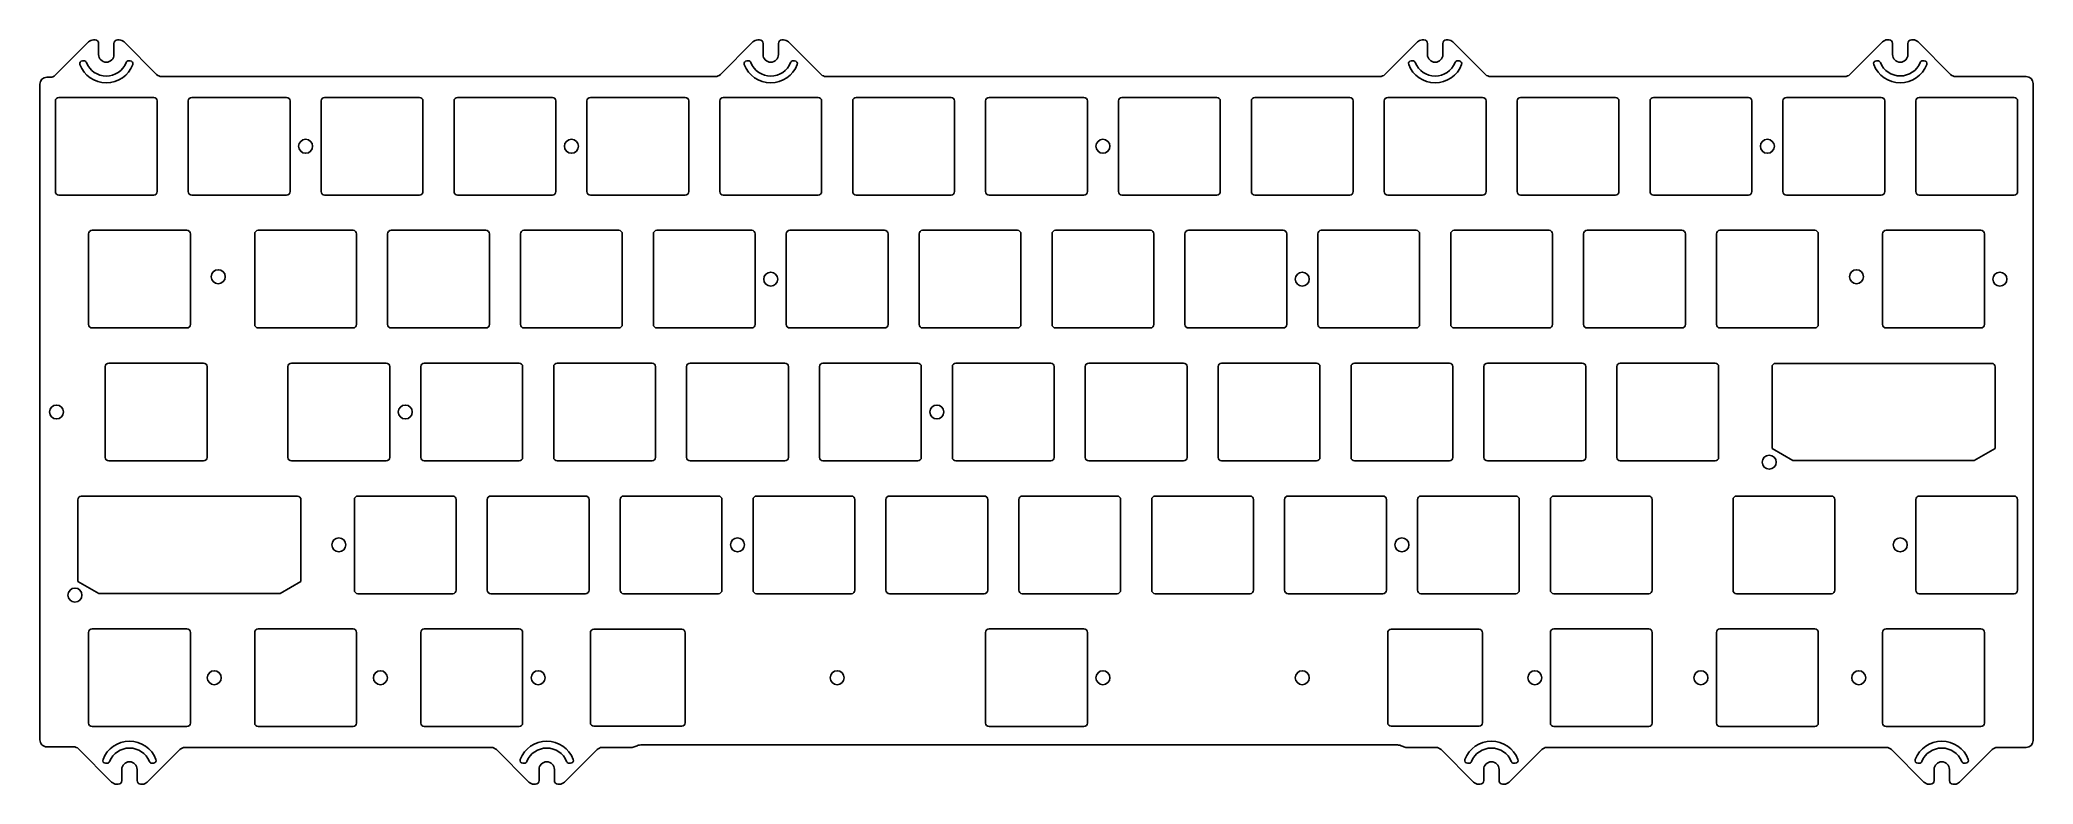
# Model space of a CAD drawing. Extents: x 5 to 291, y -155 to -49.
import ezdxf

# ---------------------------------------------------------------- set-up
doc = ezdxf.new("R2010")
doc.units = 0
doc.layers.add('BLACK', color=7, linetype='CONTINUOUS')

msp = doc.modelspace()

# ---------------------------------------------------------------- linework, layer by layer
at = {"layer": 'BLACK', "linetype": 'Continuous'}
for p, q in [((11.970331, -48.942895), (7.206119, -53.707107)), ((12.677438, -48.650002), (12.925, -48.650002)), ((13.425, -50.75), (13.425, -49.150002)), ((15.625, -49.150002), (15.625, -50.75)), ((16.125, -48.650002), (16.372561, -48.650002)), ((21.74388, -53.607107), (17.079668, -48.942895)), ((107.220331, -48.942868), (102.556092, -53.607107)), ((107.927438, -48.649975), (108.175, -48.649975)), ((108.675, -50.749974), (108.675, -49.149975)), ((110.875, -49.149975), (110.875, -50.749974)), ((111.375, -48.649975), (111.622561, -48.649975)), ((116.993907, -53.607107), (112.329668, -48.942868)), ((202.470331, -48.942868), (197.806092, -53.607107)), ((203.177438, -48.649975), (203.425, -48.649975)), ((203.925, -50.749974), (203.925, -49.149975)), ((206.125, -49.149975), (206.125, -50.749974)), ((206.625, -48.649975), (206.872561, -48.649975)), ((212.243907, -53.607107), (207.579668, -48.942868)), ((269.145331, -48.93541), (264.473635, -53.607107)), ((269.852438, -48.642517), (270.1, -48.642517)), ((270.6, -50.742516), (270.6, -49.142517)), ((272.8, -49.142517), (272.8, -50.742516)), ((273.3, -48.642517), (273.547561, -48.642517)), ((278.926365, -53.607107), (274.254668, -48.93541)), ((6.499012, -54), (6, -54)), ((11.103698, -51.650002), (11.302327, -51.650002)), ((17.747673, -51.650002), (17.946301, -51.650002)), ((101.848986, -53.9), (22.450987, -53.9)), ((106.353698, -51.649975), (106.552327, -51.649975)), ((112.997673, -51.649975), (113.196301, -51.649975)), ((197.098986, -53.9), (117.701014, -53.9)), ((201.603698, -51.649975), (201.802327, -51.649975)), ((208.247673, -51.649975), (208.446301, -51.649975)), ((263.766528, -53.9), (212.951014, -53.9)), ((268.278698, -51.642517), (268.477327, -51.642517)), ((274.922673, -51.642517), (275.121301, -51.642517)), ((289.75, -53.9), (279.633472, -53.9)), ((5, -55), (5, -149.007437)), ((21.324953, -56.900003), (7.724954, -56.900003)), ((40.374953, -56.900003), (26.774953, -56.900003)), ((59.424953, -56.900003), (45.824953, -56.900003)), ((78.474953, -56.900003), (64.874953, -56.900003)), ((97.524953, -56.900003), (83.924953, -56.900003)), ((116.574953, -56.900003), (102.974953, -56.900003)), ((135.624953, -56.900003), (122.024953, -56.900003)), ((154.674953, -56.900003), (141.074953, -56.900003)), ((173.724953, -56.900003), (160.124953, -56.900003)), ((192.774953, -56.900003), (179.174953, -56.900003)), ((211.824953, -56.900003), (198.224953, -56.900003)), ((230.874953, -56.900003), (217.274953, -56.900003)), ((249.924953, -56.900003), (236.324953, -56.900003)), ((268.974953, -56.900003), (255.374953, -56.900003)), ((288.024953, -56.900003), (274.424953, -56.900003)), ((290.75, -149.107437), (290.75, -54.9)), ((7.224953, -57.400004), (7.224953, -70.400002)), ((21.824953, -70.400003), (21.824953, -57.400003)), ((26.274953, -57.400003), (26.274953, -70.400003)), ((40.874953, -70.400003), (40.874953, -57.400003)), ((45.324953, -57.400003), (45.324953, -70.400003)), ((59.924953, -70.400003), (59.924953, -57.400003)), ((64.374953, -57.400003), (64.374953, -70.400003)), ((78.974953, -70.400003), (78.974953, -57.400003)), ((83.424953, -57.400003), (83.424953, -70.400003)), ((98.024953, -70.400003), (98.024953, -57.400003)), ((102.474953, -57.400003), (102.474953, -70.400003)), ((117.074953, -70.400003), (117.074953, -57.400003)), ((121.524953, -57.400003), (121.524953, -70.400003)), ((136.124953, -70.400003), (136.124953, -57.400003)), ((140.574953, -57.400003), (140.574953, -70.400003)), ((155.174953, -70.400003), (155.174953, -57.400003)), ((159.624953, -57.400003), (159.624953, -70.400003)), ((174.224953, -70.400003), (174.224953, -57.400003)), ((178.674953, -57.400003), (178.674953, -70.400003)), ((193.274953, -70.400003), (193.274953, -57.400003)), ((197.724953, -57.400003), (197.724953, -70.400003)), ((212.324953, -70.400003), (212.324953, -57.400003)), ((216.774953, -57.400003), (216.774953, -70.400003)), ((231.374953, -70.400003), (231.374953, -57.400003)), ((235.824953, -57.400003), (235.824953, -70.400003)), ((250.424953, -70.400003), (250.424953, -57.400003)), ((254.874953, -57.400003), (254.874953, -70.400003)), ((269.474953, -70.400003), (269.474953, -57.400003)), ((273.924953, -57.400003), (273.924953, -70.400003)), ((288.524953, -70.400003), (288.524953, -57.400003)), ((7.724954, -70.900003), (21.324953, -70.900003)), ((26.774953, -70.900003), (40.374953, -70.900003)), ((45.824953, -70.900003), (59.424953, -70.900003)), ((64.874953, -70.900003), (78.474953, -70.900003)), ((83.924953, -70.900003), (97.524953, -70.900003)), ((102.974953, -70.900003), (116.574953, -70.900003)), ((122.024953, -70.900003), (135.624953, -70.900003)), ((141.074953, -70.900003), (154.674953, -70.900003)), ((160.124953, -70.900003), (173.724953, -70.900003)), ((179.174953, -70.900003), (192.774953, -70.900003)), ((198.224953, -70.900003), (211.824953, -70.900003)), ((217.274953, -70.900003), (230.874953, -70.900003)), ((236.324953, -70.900003), (249.924953, -70.900003)), ((255.374953, -70.900003), (268.974953, -70.900003)), ((274.424953, -70.900003), (288.024953, -70.900003)), ((11.987453, -76.450004), (11.987453, -89.450002)), ((26.087453, -75.950003), (12.487454, -75.950003)), ((26.587453, -89.450003), (26.587453, -76.450003)), ((26.587453, -89.450003), (26.587453, -76.450003)), ((35.799953, -76.450003), (35.799953, -89.450003)), ((49.899953, -75.950003), (36.299953, -75.950003)), ((50.399953, -89.450003), (50.399953, -76.450003)), ((54.849953, -76.450003), (54.849953, -89.450003)), ((68.949953, -75.950003), (55.349953, -75.950003)), ((69.449953, -89.450003), (69.449953, -76.450003)), ((73.899953, -76.450003), (73.899953, -89.450003)), ((87.999953, -75.950003), (74.399953, -75.950003)), ((88.499953, -89.450003), (88.499953, -76.450003)), ((92.949953, -76.450003), (92.949953, -89.450003)), ((107.049953, -75.950003), (93.449953, -75.950003)), ((107.549953, -89.450003), (107.549953, -76.450003)), ((111.999953, -76.450003), (111.999953, -89.450003)), ((126.099953, -75.950003), (112.499953, -75.950003)), ((126.599953, -89.450003), (126.599953, -76.450003)), ((131.049953, -76.450003), (131.049953, -89.450003)), ((145.149953, -75.950003), (131.549953, -75.950003)), ((145.649953, -89.450003), (145.649953, -76.450003)), ((150.099953, -76.450003), (150.099953, -89.450003)), ((164.199953, -75.950003), (150.599953, -75.950003)), ((164.699953, -89.450003), (164.699953, -76.450003)), ((169.149953, -76.450003), (169.149953, -89.450003)), ((183.249953, -75.950003), (169.649953, -75.950003)), ((183.749953, -89.450003), (183.749953, -76.450003)), ((188.199953, -76.450003), (188.199953, -89.450003)), ((202.299953, -75.950003), (188.699953, -75.950003)), ((202.799953, -89.450003), (202.799953, -76.450003)), ((207.249953, -76.450003), (207.249953, -89.450003)), ((221.349953, -75.950003), (207.749953, -75.950003)), ((221.849953, -89.450003), (221.849953, -76.450003)), ((226.299953, -76.450003), (226.299953, -89.450003)), ((240.399953, -75.950003), (226.799953, -75.950003)), ((240.899953, -89.450003), (240.899953, -76.450003)), ((245.349953, -76.450003), (245.349953, -89.450003)), ((259.449953, -75.950003), (245.849953, -75.950003)), ((259.949953, -89.450003), (259.949953, -76.450003)), ((269.162453, -76.450003), (269.162453, -89.450003)), ((283.262453, -75.950003), (269.662453, -75.950003)), ((283.762453, -89.450003), (283.762453, -76.450003)), ((12.487454, -89.950003), (26.087453, -89.950003)), ((36.299953, -89.950003), (49.899953, -89.950003)), ((55.349953, -89.950003), (68.949953, -89.950003)), ((74.399953, -89.950003), (87.999953, -89.950003)), ((93.449953, -89.950003), (107.049953, -89.950003)), ((112.499953, -89.950003), (126.099953, -89.950003)), ((131.549953, -89.950003), (145.149953, -89.950003)), ((150.599953, -89.950003), (164.199953, -89.950003)), ((169.649953, -89.950003), (183.249953, -89.950003)), ((188.699953, -89.950003), (202.299953, -89.950003)), ((207.749953, -89.950003), (221.349953, -89.950003)), ((226.799953, -89.950003), (240.399953, -89.950003)), ((245.849953, -89.950003), (259.449953, -89.950003)), ((269.662453, -89.950003), (283.262453, -89.950003)), ((14.368703, -95.500003), (14.368703, -108.500003)), ((28.468703, -95.000003), (14.868704, -95.000003)), ((28.968703, -108.500003), (28.968703, -95.500003)), ((40.562453, -95.500003), (40.562453, -108.500003)), ((54.662453, -95.000003), (41.062453, -95.000003)), ((55.162453, -108.500003), (55.162453, -95.500003)), ((59.612453, -95.500003), (59.612453, -108.500003)), ((73.712453, -95.000003), (60.112453, -95.000003)), ((74.212453, -108.500003), (74.212453, -95.500003)), ((78.662453, -95.500003), (78.662453, -108.500003)), ((92.762453, -95.000003), (79.162453, -95.000003)), ((93.262453, -108.500003), (93.262453, -95.500003)), ((97.712453, -95.500003), (97.712453, -108.500003)), ((111.812453, -95.000003), (98.212453, -95.000003)), ((112.312453, -108.500003), (112.312453, -95.500003)), ((116.762453, -95.500003), (116.762453, -108.500003)), ((130.862453, -95.000003), (117.262453, -95.000003)), ((131.362453, -108.500003), (131.362453, -95.500003)), ((135.812453, -95.500003), (135.812453, -108.500003)), ((149.912453, -95.000003), (136.312453, -95.000003)), ((150.412453, -108.500003), (150.412453, -95.500003)), ((154.862453, -95.500003), (154.862453, -108.500003)), ((168.962453, -95.000003), (155.362453, -95.000003)), ((169.462453, -108.500003), (169.462453, -95.500003)), ((173.912453, -95.500003), (173.912453, -108.500003)), ((188.012453, -95.000003), (174.412453, -95.000003)), ((188.512453, -108.500003), (188.512453, -95.500003)), ((192.962453, -95.500003), (192.962453, -108.500003)), ((207.062453, -95.000003), (193.462453, -95.000003)), ((207.562453, -108.500003), (207.562453, -95.500003)), ((212.012453, -95.500003), (212.012453, -108.500003)), ((226.112453, -95.000003), (212.512453, -95.000003)), ((226.612453, -108.500003), (226.612453, -95.500003)), ((231.062453, -95.500003), (231.062453, -108.500003)), ((245.162453, -95.000003), (231.562453, -95.000003)), ((245.662453, -108.500003), (245.662453, -95.500003)), ((253.318703, -95.525003), (253.318703, -107.243003)), ((284.818703, -95.025003), (253.818703, -95.025003)), ((285.318703, -107.243003), (285.318703, -95.525003)), ((253.318703, -107.243003), (256.318703, -108.975003)), ((282.318703, -108.975003), (285.318703, -107.243003)), ((14.868704, -109.000003), (28.468703, -109.000003)), ((41.062453, -109.000003), (54.662453, -109.000003)), ((60.112453, -109.000003), (73.712453, -109.000003)), ((79.162453, -109.000003), (92.762453, -109.000003)), ((98.212453, -109.000003), (111.812453, -109.000003)), ((117.262453, -109.000003), (130.862453, -109.000003)), ((136.312453, -109.000003), (149.912453, -109.000003)), ((155.362453, -109.000003), (168.962453, -109.000003)), ((174.412453, -109.000003), (188.012453, -109.000003)), ((193.462453, -109.000003), (207.062453, -109.000003)), ((212.512453, -109.000003), (226.112453, -109.000003)), ((231.562453, -109.000003), (245.162453, -109.000003)), ((256.318703, -108.975003), (282.318703, -108.975003)), ((41.931203, -114.075003), (10.931203, -114.075003)), ((64.187453, -114.050003), (50.587453, -114.050003)), ((83.237453, -114.050003), (69.637453, -114.050003)), ((102.287453, -114.050003), (88.687453, -114.050003)), ((121.337453, -114.050003), (107.737453, -114.050003)), ((140.387453, -114.050003), (126.787453, -114.050003)), ((159.437453, -114.050003), (145.837453, -114.050003)), ((178.487453, -114.050003), (164.887453, -114.050003)), ((197.537453, -114.050003), (183.937453, -114.050003)), ((216.587453, -114.050003), (202.987453, -114.050003)), ((235.637453, -114.050003), (222.037453, -114.050003)), ((261.831115, -114.052054), (248.231203, -114.052054)), ((288.022415, -114.052006), (274.422415, -114.052006)), ((10.431203, -114.575003), (10.431203, -126.293003)), ((42.431203, -126.293003), (42.431203, -114.575003)), ((50.087453, -114.550003), (50.087453, -127.550003)), ((64.687453, -127.550003), (64.687453, -114.550003)), ((69.137453, -114.550003), (69.137453, -127.550003)), ((83.737453, -127.550003), (83.737453, -114.550003)), ((88.187453, -114.550003), (88.187453, -127.550003)), ((102.787453, -127.550003), (102.787453, -114.550003)), ((107.237453, -114.550003), (107.237453, -127.550003)), ((121.837453, -127.550003), (121.837453, -114.550003)), ((126.287453, -114.550003), (126.287453, -127.550003)), ((140.887453, -127.550003), (140.887453, -114.550003)), ((145.337453, -114.550003), (145.337453, -127.550003)), ((159.937453, -127.550003), (159.937453, -114.550003)), ((164.387453, -114.550003), (164.387453, -127.550003)), ((178.987453, -127.550003), (178.987453, -114.550003)), ((183.437453, -114.550003), (183.437453, -127.550003)), ((198.037453, -127.550003), (198.037453, -114.550003)), ((202.487453, -114.550003), (202.487453, -127.550003)), ((217.087453, -127.550003), (217.087453, -114.550003)), ((221.537453, -114.550003), (221.537453, -127.550003)), ((236.137453, -127.550003), (236.137453, -114.550003)), ((247.731203, -114.552006), (247.731203, -127.552054)), ((262.331203, -127.551906), (262.331203, -114.544044)), ((273.922415, -114.552006), (273.922415, -127.552006)), ((288.522415, -127.552006), (288.522415, -114.552006)), ((10.431203, -126.293003), (13.431203, -128.025003)), ((13.431203, -128.025003), (39.431203, -128.025003)), ((39.431203, -128.025003), (42.431203, -126.293003)), ((50.587453, -128.050003), (64.187453, -128.050003)), ((69.637453, -128.050003), (83.237453, -128.050003)), ((88.687453, -128.050003), (102.287453, -128.050003)), ((107.737453, -128.050003), (121.337453, -128.050003)), ((126.787453, -128.050003), (140.387453, -128.050003)), ((145.837453, -128.050003), (159.437453, -128.050003)), ((164.887453, -128.050003), (178.487453, -128.050003)), ((183.937453, -128.050003), (197.537453, -128.050003)), ((202.987453, -128.050003), (216.587453, -128.050003)), ((222.037453, -128.050003), (235.637453, -128.050003)), ((248.231215, -128.052054), (261.83736, -128.052054)), ((274.422415, -128.052006), (288.022415, -128.052006)), ((11.987453, -133.600004), (11.987453, -146.600002)), ((26.087453, -133.100003), (12.487454, -133.100003)), ((26.587453, -146.600003), (26.587453, -133.600003)), ((35.799953, -133.600003), (35.799953, -146.600003)), ((49.899953, -133.100003), (36.299953, -133.100003)), ((50.399953, -146.600003), (50.399953, -133.600003)), ((59.612453, -133.600003), (59.612453, -146.600003)), ((73.712453, -133.100003), (60.112453, -133.100003)), ((74.212453, -146.600003), (74.212453, -133.600003)), ((83.918353, -133.650003), (83.918353, -146.550003)), ((97.018353, -133.150003), (84.418353, -133.150003)), ((97.518353, -146.550003), (97.518353, -133.650003)), ((140.574953, -133.600003), (140.574953, -146.600003)), ((154.674953, -133.100003), (141.074953, -133.100003)), ((155.174953, -146.600003), (155.174953, -133.600003)), ((198.224953, -146.550003), (198.224953, -133.650003)), ((198.724953, -133.150003), (211.324953, -133.150003)), ((211.824953, -133.650003), (211.824953, -146.550003)), ((221.537453, -133.600003), (221.537453, -146.600003)), ((235.637453, -133.100003), (222.037453, -133.100003)), ((236.137453, -146.600003), (236.137453, -133.600003)), ((245.349953, -133.600003), (245.349953, -146.600003)), ((259.449953, -133.100003), (245.849953, -133.100003)), ((259.949953, -146.600003), (259.949953, -133.600003)), ((269.162453, -133.600003), (269.162453, -146.600003)), ((283.262453, -133.100003), (269.662453, -133.100003)), ((283.762453, -146.600003), (283.762453, -133.600003)), ((12.487454, -147.100003), (26.087453, -147.100003)), ((36.299953, -147.100003), (49.899953, -147.100003)), ((60.112453, -147.100003), (73.712453, -147.100003)), ((84.418353, -147.050003), (97.018353, -147.050003)), ((141.074953, -147.100003), (154.674953, -147.100003)), ((211.324953, -147.050003), (198.724953, -147.050003)), ((222.037453, -147.100003), (235.637453, -147.100003)), ((245.849953, -147.100003), (259.449953, -147.100003)), ((269.662453, -147.100003), (283.262453, -147.100003)), ((6, -150.007437), (9.820887, -150.007437)), ((10.527994, -150.30033), (15.292206, -155.064542)), ((20.401543, -155.064542), (25.065755, -150.40033)), ((25.772862, -150.107437), (69.736464, -150.107437)), ((70.443571, -150.40033), (75.107831, -155.064591)), ((80.217168, -155.064591), (84.881428, -150.40033)), ((85.588535, -150.107437), (89.911702, -150.107437)), ((90.616336, -149.843199), (89.911702, -150.107437)), ((199.431417, -149.715858), (91.318583, -149.715858)), ((200.838297, -150.107437), (200.133663, -149.843199)), ((200.838297, -150.107437), (205.161464, -150.107437)), ((205.868571, -150.40033), (210.532831, -155.064591)), ((215.642168, -155.064591), (220.306428, -150.40033)), ((221.013535, -150.107437), (269.727089, -150.107437)), ((270.434196, -150.40033), (275.098456, -155.064591)), ((280.207793, -155.064591), (284.872053, -150.40033)), ((285.57916, -150.107437), (289.75, -150.107437)), ((14.624202, -152.357436), (14.425573, -152.357436)), ((16.746875, -154.857436), (16.746875, -153.257437)), ((18.946875, -153.257437), (18.946875, -154.857436)), ((21.268176, -152.357436), (21.069548, -152.357436)), ((74.439827, -152.357484), (74.241198, -152.357484)), ((76.5625, -154.857484), (76.5625, -153.257485)), ((78.7625, -153.257485), (78.7625, -154.857484)), ((81.083801, -152.357484), (80.885173, -152.357484)), ((209.864827, -152.357484), (209.666198, -152.357484)), ((211.9875, -154.857484), (211.9875, -153.257485)), ((214.1875, -153.257485), (214.1875, -154.857484)), ((216.508801, -152.357484), (216.310173, -152.357484)), ((274.430452, -152.357484), (274.231823, -152.357484)), ((276.553125, -154.857484), (276.553125, -153.257485)), ((278.753125, -153.257485), (278.753125, -154.857484)), ((281.074426, -152.357484), (280.875798, -152.357484)), ((16.246875, -155.357436), (15.999313, -155.357436)), ((19.694436, -155.357436), (19.446875, -155.357436)), ((76.0625, -155.357484), (75.814938, -155.357484)), ((79.510061, -155.357484), (79.2625, -155.357484)), ((211.4875, -155.357484), (211.239938, -155.357484)), ((214.935061, -155.357484), (214.6875, -155.357484)), ((276.053125, -155.357484), (275.805563, -155.357484)), ((279.500686, -155.357484), (279.253125, -155.357484))]:
    msp.add_line(p, q, dxfattribs=at)
at = {"layer": 'BLACK'}
for centre in [(43.099953, -63.900003), (81.199953, -63.900003), (157.399953, -63.900003), (252.649953, -63.900003), (30.573703, -82.600003), (109.774953, -82.950003), (185.974953, -82.950003), (265.426153, -82.600003), (285.987453, -82.950003), (7.381203, -102.000003), (57.387453, -102.000003), (133.587453, -102.000003), (252.918703, -109.200003), (47.862453, -121.050003), (105.012453, -121.050003), (200.262453, -121.050003), (271.699953, -121.050003), (10.031203, -128.250003), (30.003078, -140.100003), (53.815578, -140.100003), (76.437453, -140.100003), (119.299953, -140.100003), (157.399953, -140.100003), (185.974953, -140.100003), (219.312453, -140.100003), (243.124953, -140.100003), (265.746828, -140.100003)]:
    msp.add_circle(centre, 1, dxfattribs=at)
for centre, radius, start, end in [((12.6774, -49.65), 0.999972, 89.99782276, 134.99854145), ((12.9249, -49.1501), 0.500098, 0.01122773, 89.98854309), ((14.525, -50.75), 1.1, 180, 0), ((16.125, -49.15), 0.5, 90, 180.00022918), ((16.3725, -49.65), 0.999998, 44.99744771, 89.99650495), ((107.9274, -49.65), 0.999991, 89.99782281, 134.99744758), ((108.1749, -49.15), 0.500025, 0.00286422, 89.98854142), ((109.775, -50.749974), 1.1, 180, 0), ((111.3751, -49.1501), 0.5001, 90.01145629, 179.98567892), ((111.6226, -49.65), 1.000025, 45.00259294, 90.00223448), ((203.1774, -49.65), 0.999991, 89.99782281, 134.99744758), ((203.4249, -49.15), 0.500025, 0.00286422, 89.98854142), ((205.025, -50.749974), 1.1, 180, 0), ((206.6251, -49.1501), 0.5001, 90.01145629, 179.98567892), ((206.8726, -49.65), 1.000025, 45.00259294, 90.00223448), ((269.8524, -49.6424), 0.999891, 89.99782251, 135.00320097), ((270.0999, -49.1426), 0.500083, 0.0095092, 89.98854275), ((271.7, -50.742516), 1.1, 180, 0), ((273.3, -49.1425), 0.5, 90, 180.00194806), ((273.5475, -49.6426), 1.000083, 45.00089122, 89.99650525), ((6.00004, -55.00004), 1.00004, 90.00229174, 179.99770826), ((6.49895, -52.99985), 1.00015, 270.00355181, 314.99643528), ((11.1037, -52.05), 0.400003, 90.00028648, 200.80555648), ((14.525, -50.749998), 4.059961, 200.80545571, 339.19453927), ((11.3024, -52.0499), 0.399898, 21.95920949, 90.01045915), ((14.525, -50.75), 3.075, 201.96876739, 338.03123261), ((17.7477, -52.05), 0.400024, 90.00386748, 158.03286264), ((17.9462, -52.0501), 0.400098, 339.21286762, 89.98553636), ((22.4509, -52.9001), 0.9999, 224.99947325, 270.00498523), ((101.849, -52.9001), 0.999919, 269.99919778, 315.00344399), ((106.3538, -52.05), 0.400087, 90.01460951, 200.79685526), ((109.775, -50.749974), 4.05996, 200.80541614, 339.19457885), ((106.5524, -52.0499), 0.399925, 21.96266435, 90.01045844), ((109.775, -50.749974), 3.075, 201.96876739, 338.03123261), ((112.9977, -52.0501), 0.400071, 90.00386626, 158.01612778), ((113.1962, -52.05), 0.400025, 339.20309389, 89.98553372), ((117.7011, -52.8998), 1.0002, 225.00461769, 269.99507355), ((197.099, -52.9001), 0.999919, 269.99919778, 315.00344399), ((201.6038, -52.05), 0.400087, 90.01460951, 200.79685526), ((205.025, -50.749974), 4.05996, 200.80541614, 339.19457885), ((201.8024, -52.0499), 0.399925, 21.96266435, 90.01045844), ((205.025, -50.749974), 3.075, 201.96876739, 338.03123261), ((208.2477, -52.0501), 0.400071, 90.00386626, 158.01612778), ((208.4462, -52.05), 0.400025, 339.20309389, 89.98553372), ((212.9511, -52.8998), 1.0002, 225.00461769, 269.99507355), ((263.7665, -52.8999), 1.000091, 270.00160412, 314.99708324), ((268.2787, -52.0425), 0.400008, 90.00028649, 200.80756493), ((271.7, -50.742516), 4.05996, 200.80541614, 339.19457885), ((268.4774, -52.0425), 0.399983, 21.97037075, 90.01045692), ((271.7, -50.742516), 3.075, 201.96876739, 338.03123261), ((274.9227, -52.0425), 0.400018, 90.00386763, 158.03498798), ((275.1212, -52.0426), 0.400083, 339.21085921, 89.98553582), ((279.6334, -52.9001), 0.9999, 224.99886546, 270.00412571), ((289.7499, -54.9001), 1.0001, 0.00572901, 89.99427099), ((7.725, -57.4), 0.500047, 90.00527124, 180.00045832), ((21.325, -57.4), 0.499997, 359.99965619, 90.00538584), ((26.775, -57.4), 0.500047, 90.00538584, 180.00034374), ((40.375, -57.4), 0.499997, 359.99965619, 90.00538584), ((45.825, -57.4), 0.500047, 90.00538584, 180.00034374), ((59.425, -57.4), 0.499997, 359.99965619, 90.00538584), ((64.875, -57.4), 0.500047, 90.00538584, 180.00034374), ((78.475, -57.4), 0.499997, 359.99965619, 90.00538584), ((83.925, -57.4), 0.500047, 90.00538584, 180.00034374), ((97.525, -57.4), 0.499997, 359.99965619, 90.00538584), ((102.975, -57.4), 0.500047, 90.00538584, 180.00034374), ((116.575, -57.4), 0.499997, 359.99965619, 90.00538584), ((122.025, -57.4), 0.500047, 90.00538584, 180.00034374), ((135.625, -57.4), 0.499997, 359.99965619, 90.00538584), ((141.075, -57.4), 0.500047, 90.00538584, 180.00034374), ((154.675, -57.4), 0.499997, 359.99965619, 90.00538584), ((160.125, -57.4), 0.500047, 90.00538584, 180.00034374), ((173.725, -57.4), 0.499997, 359.99965619, 90.00538584), ((179.175, -57.4), 0.500047, 90.00538584, 180.00034374), ((192.775, -57.4), 0.499997, 359.99965619, 90.00538584), ((198.225, -57.4), 0.500047, 90.00538584, 180.00034374), ((211.825, -57.4), 0.499997, 359.99965619, 90.00538584), ((217.275, -57.4), 0.500047, 90.00538584, 180.00034374), ((230.875, -57.4), 0.499997, 359.99965619, 90.00538584), ((236.325, -57.4), 0.500047, 90.00538584, 180.00034374), ((249.925, -57.4), 0.499997, 359.99965619, 90.00538584), ((255.375, -57.4), 0.500047, 90.00538584, 180.00034374), ((268.975, -57.4), 0.499997, 359.99965619, 90.00538584), ((274.425, -57.4), 0.500047, 90.00538584, 180.00034374), ((288.025, -57.4), 0.499997, 359.99965619, 90.00538584), ((7.725, -70.4), 0.500003, 180.00022916, 269.99472882), ((21.325, -70.4), 0.499953, 269.99461423, 359.99965619), ((26.775, -70.4), 0.500003, 180.00034374, 269.99461423), ((40.375, -70.4), 0.499953, 269.99461423, 359.99965619), ((45.825, -70.4), 0.500003, 180.00034374, 269.99461423), ((59.425, -70.4), 0.499953, 269.99461423, 359.99965619), ((64.875, -70.4), 0.500003, 180.00034374, 269.99461423), ((78.475, -70.4), 0.499953, 269.99461423, 359.99965619), ((83.925, -70.4), 0.500003, 180.00034374, 269.99461423), ((97.525, -70.4), 0.499953, 269.99461423, 359.99965619), ((102.975, -70.4), 0.500003, 180.00034374, 269.99461423), ((116.575, -70.4), 0.499953, 269.99461423, 359.99965619), ((122.025, -70.4), 0.500003, 180.00034374, 269.99461423), ((135.625, -70.4), 0.499953, 269.99461423, 359.99965619), ((141.075, -70.4), 0.500003, 180.00034374, 269.99461423), ((154.675, -70.4), 0.499953, 269.99461423, 359.99965619), ((160.125, -70.4), 0.500003, 180.00034374, 269.99461423), ((173.725, -70.4), 0.499953, 269.99461423, 359.99965619), ((179.175, -70.4), 0.500003, 180.00034374, 269.99461423), ((192.775, -70.4), 0.499953, 269.99461423, 359.99965619), ((198.225, -70.4), 0.500003, 180.00034374, 269.99461423), ((211.825, -70.4), 0.499953, 269.99461423, 359.99965619), ((217.275, -70.4), 0.500003, 180.00034374, 269.99461423), ((230.875, -70.4), 0.499953, 269.99461423, 359.99965619), ((236.325, -70.4), 0.500003, 180.00034374, 269.99461423), ((249.925, -70.4), 0.499953, 269.99461423, 359.99965619), ((255.375, -70.4), 0.500003, 180.00034374, 269.99461423), ((268.975, -70.4), 0.499953, 269.99461423, 359.99965619), ((274.425, -70.4), 0.500003, 180.00034374, 269.99461423), ((288.025, -70.4), 0.499953, 269.99461423, 359.99965619), ((12.4875, -76.45), 0.500047, 90.00527124, 180.00045832), ((26.0875, -76.45), 0.499997, 359.99965619, 90.00538584), ((36.3, -76.45), 0.500047, 90.00538584, 180.00034374), ((49.9, -76.45), 0.499997, 359.99965619, 90.00538584), ((55.35, -76.45), 0.500047, 90.00538584, 180.00034374), ((68.95, -76.45), 0.499997, 359.99965619, 90.00538584), ((74.4, -76.45), 0.500047, 90.00538584, 180.00034374), ((88, -76.45), 0.499997, 359.99965619, 90.00538584), ((93.45, -76.45), 0.500047, 90.00538584, 180.00034374), ((107.05, -76.45), 0.499997, 359.99965619, 90.00538584), ((112.5, -76.45), 0.500047, 90.00538584, 180.00034374), ((126.1, -76.45), 0.499997, 359.99965619, 90.00538584), ((131.55, -76.45), 0.500047, 90.00538584, 180.00034374), ((145.15, -76.45), 0.499997, 359.99965619, 90.00538584), ((150.6, -76.45), 0.500047, 90.00538584, 180.00034374), ((164.2, -76.45), 0.499997, 359.99965619, 90.00538584), ((169.65, -76.45), 0.500047, 90.00538584, 180.00034374), ((183.25, -76.45), 0.499997, 359.99965619, 90.00538584), ((188.7, -76.45), 0.500047, 90.00538584, 180.00034374), ((202.3, -76.45), 0.499997, 359.99965619, 90.00538584), ((207.75, -76.45), 0.500047, 90.00538584, 180.00034374), ((221.35, -76.45), 0.499997, 359.99965619, 90.00538584), ((226.8, -76.45), 0.500047, 90.00538584, 180.00034374), ((240.4, -76.45), 0.499997, 359.99965619, 90.00538584), ((245.85, -76.45), 0.500047, 90.00538584, 180.00034374), ((259.45, -76.45), 0.499997, 359.99965619, 90.00538584), ((269.6625, -76.45), 0.500047, 90.00538584, 180.00034374), ((283.2625, -76.45), 0.499997, 359.99965619, 90.00538584), ((12.4875, -89.45), 0.500003, 180.00022916, 269.99472882), ((26.0875, -89.45), 0.499953, 269.99461423, 359.99965619), ((36.3, -89.45), 0.500003, 180.00034374, 269.99461423), ((49.9, -89.45), 0.499953, 269.99461423, 359.99965619), ((55.35, -89.45), 0.500003, 180.00034374, 269.99461423), ((68.95, -89.45), 0.499953, 269.99461423, 359.99965619), ((74.4, -89.45), 0.500003, 180.00034374, 269.99461423), ((88, -89.45), 0.499953, 269.99461423, 359.99965619), ((93.45, -89.45), 0.500003, 180.00034374, 269.99461423), ((107.05, -89.45), 0.499953, 269.99461423, 359.99965619), ((112.5, -89.45), 0.500003, 180.00034374, 269.99461423), ((126.1, -89.45), 0.499953, 269.99461423, 359.99965619), ((131.55, -89.45), 0.500003, 180.00034374, 269.99461423), ((145.15, -89.45), 0.499953, 269.99461423, 359.99965619), ((150.6, -89.45), 0.500003, 180.00034374, 269.99461423), ((164.2, -89.45), 0.499953, 269.99461423, 359.99965619), ((169.65, -89.45), 0.500003, 180.00034374, 269.99461423), ((183.25, -89.45), 0.499953, 269.99461423, 359.99965619), ((188.7, -89.45), 0.500003, 180.00034374, 269.99461423), ((202.3, -89.45), 0.499953, 269.99461423, 359.99965619), ((207.75, -89.45), 0.500003, 180.00034374, 269.99461423), ((221.35, -89.45), 0.499953, 269.99461423, 359.99965619), ((226.8, -89.45), 0.500003, 180.00034374, 269.99461423), ((240.4, -89.45), 0.499953, 269.99461423, 359.99965619), ((245.85, -89.45), 0.500003, 180.00034374, 269.99461423), ((259.45, -89.45), 0.499953, 269.99461423, 359.99965619), ((269.6625, -89.45), 0.500003, 180.00034374, 269.99461423), ((283.2625, -89.45), 0.499953, 269.99461423, 359.99965619), ((14.8687, -95.5), 0.499997, 89.99954163, 180.00034378), ((28.4686, -95.5001), 0.500097, 0.01111309, 89.98819936), ((41.0625, -95.5), 0.500047, 90.00538584, 180.00034374), ((54.6625, -95.5), 0.499997, 359.99965619, 90.00538584), ((60.1125, -95.5), 0.500047, 90.00538584, 180.00034374), ((73.7125, -95.5), 0.499997, 359.99965619, 90.00538584), ((79.1625, -95.5), 0.500047, 90.00538584, 180.00034374), ((92.7625, -95.5), 0.499997, 359.99965619, 90.00538584), ((98.2125, -95.5), 0.500047, 90.00538584, 180.00034374), ((111.8125, -95.5), 0.499997, 359.99965619, 90.00538584), ((117.2625, -95.5), 0.500047, 90.00538584, 180.00034374), ((130.8625, -95.5), 0.499997, 359.99965619, 90.00538584), ((136.3125, -95.5), 0.500047, 90.00538584, 180.00034374), ((149.9125, -95.5), 0.499997, 359.99965619, 90.00538584), ((155.3625, -95.5), 0.500047, 90.00538584, 180.00034374), ((168.9625, -95.5), 0.499997, 359.99965619, 90.00538584), ((174.4125, -95.5), 0.500047, 90.00538584, 180.00034374), ((188.0125, -95.5), 0.499997, 359.99965619, 90.00538584), ((193.4625, -95.5), 0.500047, 90.00538584, 180.00034374), ((207.0625, -95.5), 0.499997, 359.99965619, 90.00538584), ((212.5125, -95.5), 0.500047, 90.00538584, 180.00034374), ((226.1125, -95.5), 0.499997, 359.99965619, 90.00538584), ((231.5625, -95.5), 0.500047, 90.00538584, 180.00034374), ((245.1625, -95.5), 0.499997, 359.99965619, 90.00538584), ((253.8187, -95.525), 0.499997, 89.99965622, 180.00034378), ((284.8186, -95.5251), 0.500097, 0.01111309, 89.98819936), ((14.8687, -108.5), 0.500003, 180.00034378, 270.00045836), ((28.4687, -108.5), 0.500003, 270.00034377, 359.99965623), ((41.0625, -108.5), 0.500003, 180.00034374, 269.99461423), ((54.6625, -108.5), 0.499953, 269.99461423, 359.99965619), ((60.1125, -108.5), 0.500003, 180.00034374, 269.99461423), ((73.7125, -108.5), 0.499953, 269.99461423, 359.99965619), ((79.1625, -108.5), 0.500003, 180.00034374, 269.99461423), ((92.7625, -108.5), 0.499953, 269.99461423, 359.99965619), ((98.2125, -108.5), 0.500003, 180.00034374, 269.99461423), ((111.8125, -108.5), 0.499953, 269.99461423, 359.99965619), ((117.2625, -108.5), 0.500003, 180.00034374, 269.99461423), ((130.8625, -108.5), 0.499953, 269.99461423, 359.99965619), ((136.3125, -108.5), 0.500003, 180.00034374, 269.99461423), ((149.9125, -108.5), 0.499953, 269.99461423, 359.99965619), ((155.3625, -108.5), 0.500003, 180.00034374, 269.99461423), ((168.9625, -108.5), 0.499953, 269.99461423, 359.99965619), ((174.4125, -108.5), 0.500003, 180.00034374, 269.99461423), ((188.0125, -108.5), 0.499953, 269.99461423, 359.99965619), ((193.4625, -108.5), 0.500003, 180.00034374, 269.99461423), ((207.0625, -108.5), 0.499953, 269.99461423, 359.99965619), ((212.5125, -108.5), 0.500003, 180.00034374, 269.99461423), ((226.1125, -108.5), 0.499953, 269.99461423, 359.99965619), ((231.5625, -108.5), 0.500003, 180.00034374, 269.99461423), ((245.1625, -108.5), 0.499953, 269.99461423, 359.99965619), ((10.9312, -114.575), 0.499997, 89.99965622, 180.00034378), ((41.9311, -114.5751), 0.500097, 0.01111309, 89.98819936), ((50.5875, -114.55), 0.500047, 90.00538584, 180.00034374), ((64.1875, -114.55), 0.499997, 359.99965619, 90.00538584), ((69.6375, -114.55), 0.500047, 90.00538584, 180.00034374), ((83.2375, -114.55), 0.499997, 359.99965619, 90.00538584), ((88.6875, -114.55), 0.500047, 90.00538584, 180.00034374), ((102.2875, -114.55), 0.499997, 359.99965619, 90.00538584), ((107.7375, -114.55), 0.500047, 90.00538584, 180.00034374), ((121.3375, -114.55), 0.499997, 359.99965619, 90.00538584), ((126.7875, -114.55), 0.500047, 90.00538584, 180.00034374), ((140.3875, -114.55), 0.499997, 359.99965619, 90.00538584), ((145.8375, -114.55), 0.500047, 90.00538584, 180.00034374), ((159.4375, -114.55), 0.499997, 359.99965619, 90.00538584), ((164.8875, -114.55), 0.500047, 90.00538584, 180.00034374), ((178.4875, -114.55), 0.499997, 359.99965619, 90.00538584), ((183.9375, -114.55), 0.500047, 90.00538584, 180.00034374), ((197.5375, -114.55), 0.499997, 359.99965619, 90.00538584), ((202.9875, -114.55), 0.500047, 90.00538584, 180.00034374), ((216.5875, -114.55), 0.499997, 359.99965619, 90.00538584), ((222.0375, -114.55), 0.500047, 90.00538584, 180.00034374), ((235.6375, -114.55), 0.499997, 359.99965619, 90.00538584), ((248.2311, -114.552), 0.499897, 89.98819485, 180.00068769), ((261.8312, -114.5521), 0.500046, 0.92306973, 90.00973939), ((274.4224, -114.552), 0.499985, 89.99828111, 180.00068757), ((288.0225, -114.5519), 0.499894, 359.98785123, 90.00974235), ((50.5875, -127.55), 0.500003, 180.00034374, 269.99461423), ((64.1875, -127.55), 0.499953, 269.99461423, 359.99965619), ((69.6375, -127.55), 0.500003, 180.00034374, 269.99461423), ((83.2375, -127.55), 0.499953, 269.99461423, 359.99965619), ((88.6875, -127.55), 0.500003, 180.00034374, 269.99461423), ((102.2875, -127.55), 0.499953, 269.99461423, 359.99965619), ((107.7375, -127.55), 0.500003, 180.00034374, 269.99461423), ((121.3375, -127.55), 0.499953, 269.99461423, 359.99965619), ((126.7875, -127.55), 0.500003, 180.00034374, 269.99461423), ((140.3875, -127.55), 0.499953, 269.99461423, 359.99965619), ((145.8375, -127.55), 0.500003, 180.00034374, 269.99461423), ((159.4375, -127.55), 0.499953, 269.99461423, 359.99965619), ((164.8875, -127.55), 0.500003, 180.00034374, 269.99461423), ((178.4875, -127.55), 0.499953, 269.99461423, 359.99965619), ((183.9375, -127.55), 0.500003, 180.00034374, 269.99461423), ((197.5375, -127.55), 0.499953, 269.99461423, 359.99965619), ((202.9875, -127.55), 0.500003, 180.00034374, 269.99461423), ((216.5875, -127.55), 0.499953, 269.99461423, 359.99965619), ((222.0375, -127.55), 0.500003, 180.00034374, 269.99461423), ((235.6375, -127.55), 0.499953, 269.99461423, 359.99965619), ((248.2313, -127.552), 0.500054, 180.00618754, 269.99026077), ((261.831, -127.5519), 0.500203, 270.72853865, 359.99931273), ((274.4225, -127.5519), 0.500106, 180.01214464, 269.99026178), ((288.0224, -127.552), 0.500015, 270.00171885, 359.99931247), ((12.48747, -133.60004), 0.500017, 90.0018334, 179.99587484), ((26.0875, -133.6), 0.499997, 359.99965624, 90.00538584), ((36.2999, -133.6), 0.499947, 89.99392638, 180.00034381), ((49.8999, -133.6001), 0.500097, 0.0111128, 89.99392783), ((60.1124, -133.6), 0.499947, 89.99392638, 180.00034381), ((73.7124, -133.6001), 0.500097, 0.0111128, 89.99392783), ((84.4183, -133.65), 0.499947, 89.99392638, 180.00034381), ((97.0183, -133.6501), 0.500097, 0.0111128, 89.99392783), ((141.0749, -133.6), 0.499947, 89.99392638, 180.00034381), ((154.6749, -133.6001), 0.500097, 0.0111128, 89.99392783), ((198.7249, -133.65), 0.499947, 89.99392638, 180.00034381), ((211.3249, -133.6501), 0.500097, 0.0111128, 89.99392783), ((222.0374, -133.6), 0.499947, 89.99392638, 180.00034381), ((235.6374, -133.6001), 0.500097, 0.0111128, 89.99392783), ((245.8499, -133.6), 0.499947, 89.99392638, 180.00034381), ((259.4499, -133.6001), 0.500097, 0.0111128, 89.99392783), ((269.6624, -133.6), 0.499947, 89.99392638, 180.00034381), ((283.2624, -133.6001), 0.500097, 0.0111128, 89.99392783), ((12.4875, -146.6), 0.500003, 180.00022919, 269.99472882), ((26.0874, -146.6), 0.500053, 270.00607309, 359.99965626), ((36.2999, -146.6001), 0.499903, 179.98888204, 270.00607453), ((49.8999, -146.6), 0.500053, 270.00607309, 359.99965626), ((60.1124, -146.6001), 0.499903, 179.98888204, 270.00607453), ((73.7124, -146.6), 0.500053, 270.00607309, 359.99965626), ((84.4183, -146.5501), 0.499903, 179.98888204, 270.00607453), ((97.0183, -146.55), 0.500053, 270.00607309, 359.99965626), ((141.0749, -146.6001), 0.499903, 179.98888204, 270.00607453), ((154.6749, -146.6), 0.500053, 270.00607309, 359.99965626), ((198.7249, -146.5501), 0.499903, 179.98888204, 270.00607453), ((211.3249, -146.55), 0.500053, 270.00607309, 359.99965626), ((222.0374, -146.6001), 0.499903, 179.98888204, 270.00607453), ((235.6374, -146.6), 0.500053, 270.00607309, 359.99965626), ((245.8499, -146.6001), 0.499903, 179.98888204, 270.00607453), ((259.4499, -146.6), 0.500053, 270.00607309, 359.99965626), ((269.6624, -146.6001), 0.499903, 179.98888204, 270.00607453), ((283.2624, -146.6), 0.500053, 270.00607309, 359.99965626), ((5.9999, -149.0075), 0.999937, 179.99639, 270.00572994), ((9.8208, -151.0076), 1.000163, 45.00307854, 89.99501608), ((17.846874, -153.257437), 4.05996, 20.80541614, 159.19457885), ((17.846875, -153.257437), 3.075, 21.96876739, 158.03123261), ((25.7728, -151.1074), 0.99993, 89.99644753, 134.99898707), ((69.7364, -151.1075), 1.000063, 44.99995949, 89.9963333), ((77.662499, -153.257485), 4.05996, 20.80541614, 159.19457885), ((77.6625, -153.257485), 3.075, 21.96876739, 158.03123261), ((85.5885, -151.1073), 0.999879, 89.99799437, 135.00413295), ((91.3187, -151.7163), 2.000456, 90.00335106, 110.5547345), ((199.4315, -151.7154), 1.999542, 69.4416038, 90.00237832), ((205.1614, -151.1075), 1.000063, 44.99995949, 89.9963333), ((213.087499, -153.257485), 4.05996, 20.80541614, 159.19457885), ((213.0875, -153.257485), 3.075, 21.96876739, 158.03123261), ((221.0135, -151.1073), 0.999879, 89.99799437, 135.00413295), ((269.727, -151.1076), 1.000163, 45.00299752, 89.99490151), ((277.653125, -153.257485), 4.05996, 20.80542115, 159.19458386), ((277.653125, -153.257485), 3.075, 21.96876739, 158.03123261), ((285.5791, -151.1074), 0.999932, 89.99656213, 134.99906811), ((289.75, -149.1074), 1, 270, 359.99788006), ((14.4255, -151.9575), 0.399936, 159.18232453, 270.01045815), ((14.6242, -151.9575), 0.399978, 270.00028652, 338.0398924), ((17.846875, -153.257437), 1.1, 0, 180), ((21.0695, -151.9575), 0.399936, 201.96278636, 270.00687659), ((21.2681, -151.9574), 0.400058, 270.01088522, 20.79670462), ((74.2411, -151.9575), 0.399984, 159.18747961, 270.01403803), ((74.4398, -151.9575), 0.400019, 270.00386762, 338.03485514), ((77.6625, -153.257485), 1.1, 0, 180), ((80.8851, -151.9575), 0.399984, 201.97050361, 270.0104569), ((81.0838, -151.9575), 0.400007, 270.00014325, 20.80748191), ((209.6661, -151.9575), 0.399984, 159.18747961, 270.01403803), ((209.8648, -151.9575), 0.400019, 270.00386762, 338.03485514), ((213.0875, -153.257485), 1.1, 0, 180), ((216.3101, -151.9575), 0.399984, 201.97050361, 270.0104569), ((216.5088, -151.9575), 0.400007, 270.00014325, 20.80748191), ((274.2319, -151.9574), 0.400084, 159.20977308, 269.98897288), ((274.4305, -151.9575), 0.399949, 269.99312423, 338.03083631), ((277.653125, -153.257485), 1.1, 0, 180), ((280.8757, -151.9576), 0.399884, 201.95855565, 270.01404154), ((281.0745, -151.9575), 0.399937, 269.98939986, 20.81129873), ((15.9994, -154.3573), 1.000136, 225.00194438, 269.99501595), ((16.2468, -154.8574), 0.500075, 270.00859375, 359.99587532), ((19.4468, -154.8575), 0.499936, 179.99266504, 270.00859547), ((19.6944, -154.3573), 1.000121, 270.00206237, 314.99598958), ((75.815, -154.3574), 1.000084, 225.00089122, 269.99644796), ((76.0626, -154.8576), 0.4999, 269.98853819, 0.01329528), ((79.2624, -154.8576), 0.499884, 179.98670472, 270.01146181), ((79.5101, -154.3576), 0.999891, 269.99776521, 315.00311994), ((211.24, -154.3574), 1.000084, 225.00089122, 269.99644796), ((211.4876, -154.8576), 0.4999, 269.98853819, 0.01329528), ((214.6874, -154.8576), 0.499884, 179.98670472, 270.01146181), ((214.9351, -154.3576), 0.999891, 269.99776521, 315.00311994), ((275.8056, -154.3575), 0.999984, 224.99785278, 269.99788002), ((276.0531, -154.8575), 0.500025, 270.00286488, 0.00183337), ((279.2532, -154.8574), 0.500084, 180.00962425, 269.99140708), ((279.5008, -154.3577), 0.999767, 269.99346687, 315.00413342)]:
    msp.add_arc(centre, radius, start, end, dxfattribs=at)

doc.saveas('drawing.dxf')
